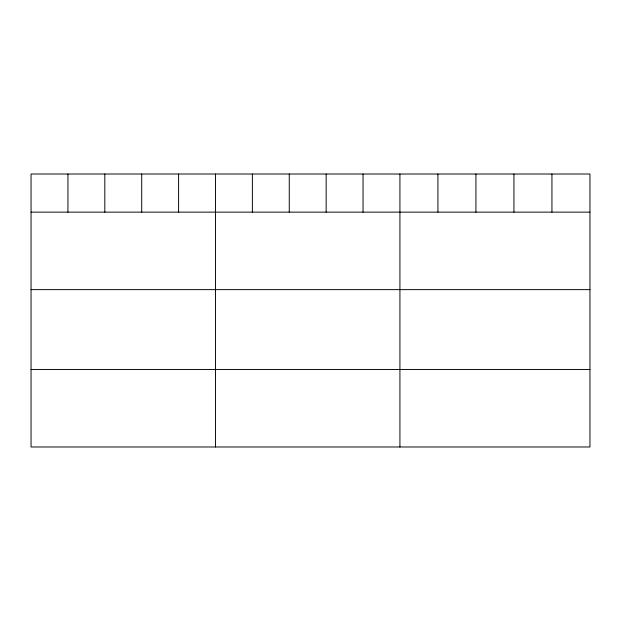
<?xml version="1.0" encoding="UTF-8"?>
<svg xmlns="http://www.w3.org/2000/svg" width="621" height="621" viewBox="0 0 621 621"><rect width="100%" height="100%" fill="white"/><g stroke="black" fill="none" stroke-linecap="round" stroke-linejoin="round"><path stroke-width="0.93" d="M589.95 212.134L589.95 446.988L31.05 446.988L31.05 174.012L589.95 174.012L589.95 212.134L31.05 212.134M31.05 289.634L589.95 289.634M31.05 369.487L589.95 369.487M551.945 174.012L551.945 212.134M513.94 174.012L513.94 212.134M475.934 174.012L475.934 212.134M437.929 174.012L437.929 212.134M399.924 174.012L399.924 446.988M363.037 174.012L363.037 212.134M326.149 174.012L326.149 212.134M289.262 174.012L289.262 212.134M252.374 174.012L252.374 212.134M215.487 174.012L215.487 446.988M178.6 174.012L178.6 212.134M141.712 174.012L141.712 212.134M104.825 174.012L104.825 212.134M67.937 174.012L67.937 212.134"/></g></svg>
